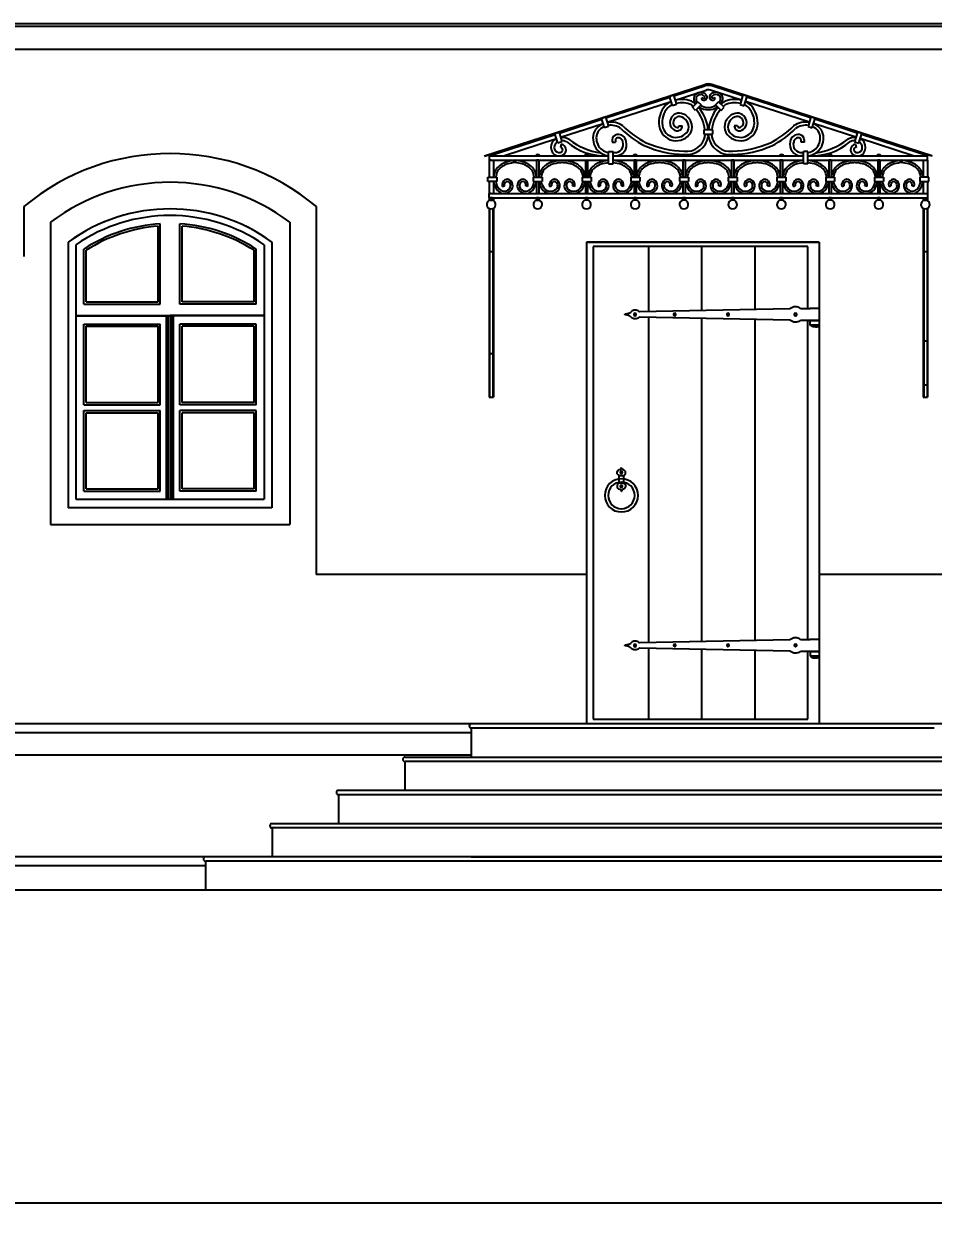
# Model space of a CAD drawing. Header units: millimetres. Extents: x 60 to 102290, y 34 to 65730.
# Drawn here: x 65371 to 69475, y 32532 to 37937 of the extents above; entities that cross this region are included whole.
import ezdxf

# ---------------------------------------------------------------- set-up
doc = ezdxf.new("R2010")
doc.units = ezdxf.units.MM
doc.layers.add('dim', color=4, linetype='Continuous')
doc.styles.add('GOST 2.304', font='romanc.shx', dxfattribs={"oblique": 15})
doc.dimstyles.new('SPDS', dxfattribs={"dimscale": 100, "dimtxt": 2.5, "dimasz": 1.5, "dimexe": 0.75, "dimexo": 0.625, "dimtad": 1, "dimdec": 0, "dimrnd": 0.001, "dimtxsty": 'GOST 2.304', "dimblk": 'ARCHTICK', "dimcen": 2.5, "dimdle": 0.75, "dimadec": 0, "dimazin": 2, "dimtfac": 0.75, "dimtdec": 0, "dimtmove": 1, "dimatfit": 3, "dimfxl": 1.25, "dimtolj": 1, "dimarcsym": 0})

# ---------------------------------------------------------------- blocks, each defined once
blk = doc.blocks.new('_ArchTick')
at = {"color": 0, "linetype": 'ByBlock', "const_width": 0.15}
blk.add_lwpolyline([(-0.5, -0.5), (0.5, 0.5)], dxfattribs=at)
blk = doc.blocks.new('*D3')
at = {"layer": 'Defpoints', "color": 0, "ltscale": 100, "transparency": 16777216}
for p in [(62640.6, 33679.6), (80600.6, 33697.9), (80600.6, 32615.3)]:
    blk.add_point(p, dxfattribs=at)
at = {"layer": 'dim', "color": 0, "lineweight": -2, "ltscale": 100, "transparency": 16777216}
for p, q in [((62640.6, 33617.1), (62640.6, 32540.3)), ((80600.6, 33635.4), (80600.6, 32540.3)), ((62565.6, 32615.3), (80675.6, 32615.3))]:
    blk.add_line(p, q, dxfattribs=at)
at = {"layer": 'dim', "color": 0, "lineweight": -2, "ltscale": 100, "transparency": 16777216, "xscale": 150, "yscale": 150, "zscale": 150, "rotation": 180}
blk.add_blockref('_ArchTick', (62640.6, 32615.3), dxfattribs=at)
at = {"layer": 'dim', "color": 0, "lineweight": -2, "ltscale": 100, "transparency": 16777216, "xscale": 150, "yscale": 150, "zscale": 150}
blk.add_blockref('_ArchTick', (80600.6, 32615.3), dxfattribs=at)
at = {"layer": 'dim', "color": 0, "ltscale": 100, "transparency": 16777216, "insert": (71620.6, 32802.8), "char_height": 250, "attachment_point": 5, "style": 'GOST 2.304'}
blk.add_mtext('\\A1;17960', dxfattribs=at)

msp = doc.modelspace()

# ---------------------------------------------------------------- linework, layer by layer
at = {"ltscale": 100}
for p, q in [((73114.2, 37936.9), (61810.6, 37936.9)), ((77470.5, 37936.9), (61810.6, 37936.9)), ((61875.6, 37926.8), (77470.5, 37926.8)), ((77470.5, 37821.8), (61940.6, 37821.8)), ((67450.5, 37341), (68445.1, 37663.5)), ((69470.5, 37341), (68476, 37663.5)), ((65370.9, 37113), (65370.9, 36886.9)), ((66690.5, 37112.7), (66690.5, 35451.9)), ((65490.5, 37041.9), (65490.5, 35676.9)), ((66570.5, 37041.9), (66570.5, 35676.9)), ((65570.5, 36951.9), (65570.5, 35751.9)), ((66490.5, 36951.9), (66490.5, 35751.9)), ((67910.5, 36951.9), (67910.5, 34776.9)), ((67910.5, 36951.9), (67910.5, 34776.9)), ((68960.5, 36951.9), (67910.5, 36951.9)), ((67910.5, 36951.9), (68960.5, 36951.9)), ((68960.5, 36951.9), (68960.5, 34776.9)), ((68960.5, 36951.9), (68960.5, 34776.9)), ((66490.5, 35751.9), (65570.5, 35751.9)), ((65490.5, 35676.9), (66570.5, 35676.9)), ((67910.5, 35451.9), (66690.5, 35451.9)), ((70180.5, 35451.9), (68960.5, 35451.9)), ((77470.5, 34776.9), (62794.9, 34776.9)), ((69480.2, 34756.9), (67390.5, 34756.9)), ((67390.9, 34626.9), (67390.9, 34756.9)), ((67390.9, 34736.6), (61810.6, 34736.6)), ((62804.9, 34636.9), (67390.9, 34636.9)), ((67090.9, 34626.9), (69780.2, 34626.9)), ((67090.9, 34606.9), (67090.9, 34476.9)), ((69780.2, 34606.9), (67091.3, 34606.9)), ((66790.9, 34476.9), (70080.2, 34476.9)), ((66790.9, 34456.9), (66790.9, 34326.9)), ((70080.2, 34456.9), (66791.3, 34456.9)), ((66490.9, 34326.9), (70380.2, 34326.9)), ((66490.9, 34306.9), (66490.9, 34176.9)), ((70380.2, 34306.9), (66491.3, 34306.9)), ((80585.5, 34176.9), (61810.6, 34176.9)), ((66190.9, 34156.9), (66190.9, 34026.9)), ((70680.2, 34156.9), (66191.3, 34156.9)), ((67390.5, 34176.9), (70680.2, 34176.9)), ((66190.9, 34136.7), (61760.6, 34136.7)), ((85311.4, 34026.9), (58787.7, 34026.9)), ((81220.5, 34026.9), (61760.6, 34026.9)), ((81170.5, 34026.9), (64095.3, 34026.9))]:
    msp.add_line(p, q, dxfattribs=at)
at = {"ltscale": 4}
for p, q in [((67450.5, 37339.9), (68445.1, 37662.4)), ((68285.2, 37610.6), (68304.2, 37616.7)), ((68304.2, 37616.7), (68317.1, 37572.9)), ((68305.6, 37611.9), (68445.1, 37657.2)), ((68311.3, 37592.7), (68451.3, 37638.1)), ((68609.8, 37592.7), (68469.8, 37638.1)), ((69470.5, 37339.9), (68476, 37662.4)), ((68615.5, 37611.9), (68476, 37657.2)), ((68616.9, 37616.7), (68603.9, 37572.9)), ((68635.8, 37610.6), (68616.9, 37616.7)), ((67998.4, 37512.3), (68286.7, 37605.8)), ((68004, 37493.1), (68292.6, 37586.7)), ((68298.6, 37567.2), (68285.2, 37610.6)), ((68317.1, 37572.9), (68298.6, 37567.2)), ((68388.7, 37561), (68413.8, 37585.7)), ((68427.7, 37571.4), (68402.6, 37546.8)), ((68413.8, 37585.7), (68427.7, 37571.4)), ((68428.7, 37599.1), (68437.3, 37604.4)), ((68483.6, 37604.9), (68492.3, 37599.9)), ((68507.3, 37585.7), (68493.3, 37571.4)), ((68493.3, 37571.4), (68518.5, 37546.8)), ((68532.3, 37561), (68507.3, 37585.7)), ((68603.9, 37572.9), (68622.5, 37567.2)), ((68622.5, 37567.2), (68635.8, 37610.6)), ((68917, 37493.1), (68628.5, 37586.7)), ((68922.7, 37512.3), (68634.4, 37605.8)), ((67978, 37510.9), (67997, 37517.1)), ((67991.3, 37467.6), (67978, 37510.9)), ((67997, 37517.1), (68009.9, 37473.3)), ((68402.6, 37546.8), (68388.7, 37561)), ((68518.5, 37546.8), (68532.3, 37561)), ((68924.1, 37517.1), (68911.2, 37473.3)), ((68943.1, 37511), (68924.1, 37517.1)), ((68929.7, 37467.6), (68943.1, 37511)), ((67788.3, 37444.2), (67979.5, 37506.2)), ((67794, 37425), (67985.3, 37487.1)), ((68009.9, 37473.3), (67991.3, 37467.6)), ((68327.9, 37476.3), (68342.9, 37476.3)), ((68480.5, 37458.5), (68440.4, 37458.5)), ((68440.4, 37458.5), (68440.4, 37438.5)), ((68480.5, 37438.5), (68480.5, 37458.5)), ((68593.1, 37476.3), (68578.1, 37476.3)), ((68911.2, 37473.3), (68929.7, 37467.6)), ((69127.1, 37425), (68935.7, 37487.1)), ((69132.7, 37444.2), (68941.6, 37506.2)), ((67470.5, 37341.2), (67769.4, 37438.1)), ((67535.4, 37341.2), (67775.3, 37419)), ((67767.9, 37442.8), (67787, 37448.8)), ((67781.4, 37399.3), (67767.9, 37442.8)), ((67799.9, 37404.9), (67781.4, 37399.3)), ((67787, 37448.8), (67799.9, 37404.9)), ((68026.8, 37403.3), (68041.7, 37403.7)), ((68440.4, 37438.5), (68480.5, 37438.5)), ((68894.3, 37403.3), (68879.3, 37403.7)), ((69134.2, 37449), (69121.1, 37404.9)), ((69121.1, 37404.9), (69139.7, 37399.3)), ((69153.1, 37442.8), (69134.2, 37449)), ((69139.7, 37399.3), (69153.1, 37442.8)), ((69385.7, 37341.2), (69145.8, 37419)), ((69450.5, 37341.2), (69151.7, 37438.1)), ((67795.8, 37394.5), (67793.3, 37379.7)), ((68010.5, 37305), (68010.5, 37361.5)), ((68010.5, 37361.5), (68030.5, 37361.5)), ((68030.5, 37305), (68030.5, 37361.5)), ((68030.5, 37356.2), (68037, 37356.2)), ((68890.5, 37356.2), (68884, 37356.2)), ((68890.5, 37305), (68890.5, 37361.5)), ((68910.5, 37361.5), (68890.5, 37361.5)), ((68910.5, 37305), (68910.5, 37361.5)), ((69125.3, 37394.5), (69127.7, 37379.7)), ((67450.5, 37341), (67450.5, 37339.9)), ((67470.5, 37341.2), (68010.5, 37341.2)), ((67470.5, 37341.2), (67470.5, 37321.2)), ((67470.5, 37321.2), (67770.7, 37321.2)), ((67490.4, 37321.2), (67490.3, 37245.8)), ((67770.7, 37321.2), (68010.5, 37321.2)), ((68010.5, 37305), (68030.5, 37305)), ((68030.5, 37341.2), (68890.5, 37341.2)), ((68030.5, 37341.2), (68042.7, 37341.2)), ((68030.5, 37321.2), (68072, 37321.2)), ((68072, 37321.2), (68521.6, 37321.2)), ((68521.6, 37321.2), (68890.5, 37321.2)), ((68890.5, 37341.2), (68878.4, 37341.2)), ((68910.5, 37305), (68890.5, 37305)), ((68910.5, 37341.2), (69450.5, 37341.2)), ((68910.5, 37321.2), (68941.7, 37321.2)), ((68941.7, 37321.2), (68957.8, 37321.2)), ((68957.8, 37321.2), (69254.3, 37321.2)), ((69254.3, 37321.2), (69450.5, 37321.2)), ((69450.5, 37321.2), (69450.5, 37341.2)), ((69470.5, 37341), (69470.5, 37339.9)), ((67465.5, 37245.8), (67505.8, 37245.8)), ((67465.5, 37225.8), (67465.5, 37245.8)), ((67505.8, 37245.8), (67505.8, 37225.8)), ((67670.6, 37245.8), (67670.6, 37225.8)), ((67670.6, 37245.8), (67711, 37245.8)), ((67711, 37245.8), (67711, 37225.8)), ((67890.6, 37245.8), (67890.6, 37225.8)), ((67890.6, 37245.8), (67931, 37245.8)), ((67931, 37245.8), (67931, 37225.8)), ((68110.6, 37245.8), (68110.6, 37225.8)), ((68110.6, 37245.8), (68151, 37245.8)), ((68151, 37245.8), (68151, 37225.8)), ((68330.6, 37245.8), (68330.6, 37225.8)), ((68330.6, 37245.8), (68371, 37245.8)), ((68371, 37245.8), (68371, 37225.8)), ((68550.6, 37245.8), (68550.6, 37225.8)), ((68550.6, 37245.8), (68591, 37245.8)), ((68591, 37245.8), (68591, 37225.8)), ((68770.6, 37245.8), (68770.6, 37225.8)), ((68770.6, 37245.8), (68811, 37245.8)), ((68811, 37245.8), (68811, 37225.8)), ((68990.6, 37245.8), (68990.6, 37225.8)), ((68990.6, 37245.8), (69031, 37245.8)), ((69031, 37245.8), (69031, 37225.8)), ((69210.6, 37245.8), (69210.6, 37225.8)), ((69210.6, 37245.8), (69210.6, 37225.8)), ((69210.6, 37245.8), (69251, 37245.8)), ((69251, 37245.8), (69251, 37225.8)), ((69251, 37245.8), (69251, 37225.8)), ((69455.6, 37245.8), (69415.3, 37245.8)), ((69415.3, 37245.8), (69415.3, 37225.8)), ((69455.6, 37225.8), (69455.6, 37245.8)), ((67505.8, 37225.8), (67465.5, 37225.8)), ((67490.3, 37225.8), (67490.4, 37171.2)), ((67530.2, 37203.6), (67539.9, 37206)), ((67645.7, 37203.6), (67636, 37206)), ((67670.6, 37225.8), (67711, 37225.8)), ((67743.4, 37203.6), (67753.1, 37206)), ((67857.7, 37203.6), (67848, 37206)), ((67890.6, 37225.8), (67931, 37225.8)), ((67963.4, 37203.6), (67973.1, 37206)), ((68077.7, 37203.6), (68068, 37206)), ((68110.6, 37225.8), (68151, 37225.8)), ((68183.4, 37203.6), (68193.1, 37206)), ((68297.7, 37203.6), (68288, 37206)), ((68330.6, 37225.8), (68371, 37225.8)), ((68403.4, 37203.6), (68413.1, 37206)), ((68517.7, 37203.6), (68508, 37206)), ((68550.6, 37225.8), (68591, 37225.8)), ((68623.4, 37203.6), (68633.1, 37206)), ((68737.7, 37203.6), (68728, 37206)), ((68770.6, 37225.8), (68811, 37225.8)), ((68843.4, 37203.6), (68853.1, 37206)), ((68957.7, 37203.6), (68948, 37206)), ((68990.6, 37225.8), (69031, 37225.8)), ((69063.4, 37203.6), (69073.1, 37206)), ((69177.7, 37203.6), (69168, 37206)), ((69210.6, 37225.8), (69251, 37225.8)), ((69275.2, 37203.6), (69284.9, 37206)), ((69390.7, 37203.6), (69381, 37206)), ((69415.3, 37225.8), (69455.6, 37225.8)), ((67470.5, 37171.2), (69450.5, 37171.2)), ((67470.5, 37151.2), (67470.5, 37171.2)), ((67470.5, 37151.2), (69450.5, 37151.2)), ((67470.5, 37151.2), (67470.5, 37139.1)), ((67473.1, 37140.3), (67473.1, 37151.2)), ((67475.4, 37141.2), (67485.5, 37141.2)), ((67488.1, 37140.3), (67488.1, 37151.2)), ((67490.5, 37151.2), (67490.5, 37139.2)), ((67685.5, 37141.2), (67695.5, 37141.2)), ((69430.5, 37151.2), (69430.5, 37139.1)), ((69433.1, 37140.3), (69433.1, 37151.2)), ((69445.6, 37141.2), (69435.6, 37141.2)), ((69448.1, 37140.3), (69448.1, 37151.2)), ((69450.5, 37171.2), (69450.5, 37151.2)), ((69450.5, 37151.2), (69450.5, 37139.2)), ((67470.5, 37104.5), (67470.5, 36251.2)), ((67473.1, 37103.3), (67473.1, 36251.2)), ((67488.1, 37103.3), (67488.1, 36251.2)), ((67490.5, 37104.4), (67490.5, 36251.2)), ((69430.5, 37104.5), (69430.5, 36251.2)), ((69433.1, 37103.3), (69433.1, 36251.2)), ((69448.1, 37103.3), (69448.1, 36251.2)), ((69450.5, 37104.4), (69450.5, 36251.2)), ((65976.5, 36681.9), (65976.5, 37023.8)), ((65986.5, 36671.9), (65986.5, 37034.5)), ((66074.5, 36671.9), (66074.5, 37034.5)), ((66084.5, 36681.9), (66084.5, 37023.8)), ((65605.5, 36939.9), (65605.5, 35791.9)), ((65641.5, 36671.9), (65641.5, 36920.7)), ((65651.5, 36681.9), (65651.5, 36915.2)), ((66409.5, 36681.9), (66409.5, 36915.2)), ((66419.5, 36671.9), (66419.5, 36920.7)), ((66455.5, 36939.9), (66455.5, 35791.9)), ((67473.1, 36909.3), (67488.1, 36909.3)), ((69433.1, 36909.3), (69448.1, 36909.3)), ((65641.5, 36671.9), (65986.5, 36671.9)), ((65651.5, 36681.9), (65976.5, 36681.9)), ((66419.5, 36671.9), (66074.5, 36671.9)), ((66409.5, 36681.9), (66084.5, 36681.9)), ((65605.5, 36620.9), (66030.5, 36620.9)), ((65605.5, 36618.9), (66030.5, 36618.9)), ((66014.5, 35791.9), (66014.5, 36618.9)), ((66019.7, 35791.9), (66019.7, 36618.9)), ((66025.5, 35791.9), (66025.5, 36618.9)), ((66455.5, 36620.9), (66030.5, 36620.9)), ((66455.5, 36618.9), (66030.5, 36618.9)), ((66035.5, 35791.9), (66035.5, 36618.9)), ((66041.4, 35791.9), (66041.4, 36618.9)), ((66046.5, 35791.9), (66046.5, 36618.9)), ((65641.5, 36217.9), (65641.5, 36581.9)), ((65641.5, 36581.9), (65986.5, 36581.9)), ((65651.5, 36227.9), (65651.5, 36571.9)), ((65651.5, 36571.9), (65976.5, 36571.9)), ((65976.5, 36227.9), (65976.5, 36571.9)), ((65986.5, 36217.9), (65986.5, 36581.9)), ((66074.5, 36217.9), (66074.5, 36581.9)), ((66419.5, 36581.9), (66074.5, 36581.9)), ((66084.5, 36227.9), (66084.5, 36571.9)), ((66409.5, 36571.9), (66084.5, 36571.9)), ((66409.5, 36227.9), (66409.5, 36571.9)), ((66419.5, 36217.9), (66419.5, 36581.9)), ((69433.1, 36505.8), (69448.1, 36505.8)), ((67473.1, 36448.8), (67488.1, 36448.8)), ((69430.5, 36308.2), (69450.5, 36308.2)), ((65641.5, 36217.9), (65986.5, 36217.9)), ((65651.5, 36227.9), (65976.5, 36227.9)), ((66419.5, 36217.9), (66074.5, 36217.9)), ((66409.5, 36227.9), (66084.5, 36227.9)), ((67470.5, 36251.2), (67490.5, 36251.2)), ((69430.5, 36251.2), (69450.5, 36251.2)), ((65641.5, 35827.9), (65641.5, 36191.9)), ((65641.5, 36191.9), (65986.5, 36191.9)), ((65651.5, 35837.9), (65651.5, 36181.9)), ((65651.5, 36181.9), (65976.5, 36181.9)), ((65976.5, 35837.9), (65976.5, 36181.9)), ((65986.5, 35827.9), (65986.5, 36191.9)), ((66074.5, 35827.9), (66074.5, 36191.9)), ((66419.5, 36191.9), (66074.5, 36191.9)), ((66084.5, 35837.9), (66084.5, 36181.9)), ((66409.5, 36181.9), (66084.5, 36181.9)), ((66409.5, 35837.9), (66409.5, 36181.9)), ((66419.5, 35827.9), (66419.5, 36191.9)), ((65651.5, 35837.9), (65976.5, 35837.9)), ((66409.5, 35837.9), (66084.5, 35837.9)), ((65605.5, 35791.9), (66455.5, 35791.9)), ((65641.5, 35827.9), (65986.5, 35827.9)), ((66419.5, 35827.9), (66074.5, 35827.9))]:
    msp.add_line(p, q, dxfattribs=at)
at = {"ltscale": 4, "extrusion": (1, 0, 0)}
for p, q in [((67470.5, 37321.2), (67470.5, 37245.8)), ((67685.5, 37321.2), (67685.5, 37245.8)), ((67695.5, 37321.2), (67695.5, 37245.8)), ((67905.5, 37321.2), (67905.5, 37245.8)), ((67915.5, 37321.2), (67915.5, 37245.8)), ((68125.5, 37321.2), (68125.5, 37245.8)), ((68135.5, 37321.2), (68135.5, 37245.8)), ((68345.5, 37321.2), (68345.5, 37245.8)), ((68355.5, 37321.2), (68355.5, 37245.8)), ((68565.5, 37321.2), (68565.5, 37245.8)), ((68575.5, 37321.2), (68575.5, 37245.8)), ((68785.5, 37321.2), (68785.5, 37245.8)), ((68795.5, 37321.2), (68795.5, 37245.8)), ((69005.5, 37321.2), (69005.5, 37245.8)), ((69015.5, 37321.2), (69015.5, 37245.8)), ((69225.5, 37321.2), (69225.5, 37245.8)), ((69235.5, 37321.2), (69235.5, 37245.8)), ((69430.5, 37321.2), (69430.5, 37260.4)), ((69450.5, 37321.2), (69450.5, 37260.4)), ((69430.5, 37260.4), (69430.5, 37245.8)), ((69450.5, 37260.4), (69450.5, 37245.8)), ((67470.5, 37225.8), (67470.5, 37171.2)), ((67685.5, 37225.8), (67685.5, 37171.2)), ((67695.5, 37225.8), (67695.5, 37171.2)), ((67905.5, 37225.8), (67905.5, 37171.2)), ((67915.5, 37225.8), (67915.5, 37171.2)), ((68125.5, 37225.8), (68125.5, 37171.2)), ((68135.5, 37225.8), (68135.5, 37171.2)), ((68345.5, 37225.8), (68345.5, 37171.2)), ((68355.5, 37225.8), (68355.5, 37171.2)), ((68565.5, 37225.8), (68565.5, 37171.2)), ((68575.5, 37225.8), (68575.5, 37171.2)), ((68785.5, 37225.8), (68785.5, 37171.2)), ((68795.5, 37225.8), (68795.5, 37171.2)), ((69005.5, 37225.8), (69005.5, 37171.2)), ((69015.5, 37225.8), (69015.5, 37171.2)), ((69225.5, 37225.8), (69225.5, 37171.2)), ((69235.5, 37225.8), (69235.5, 37171.2)), ((69430.5, 37225.8), (69430.5, 37171.2)), ((69450.5, 37225.8), (69450.5, 37171.2)), ((67475.5, 37151.2), (67475.5, 37141.2)), ((67485.5, 37151.2), (67485.5, 37141.2)), ((67685.5, 37151.2), (67685.5, 37141.2)), ((67695.5, 37151.2), (67695.5, 37141.2)), ((67905.5, 37151.2), (67905.5, 37141.2)), ((67915.5, 37151.2), (67915.5, 37141.2)), ((68125.5, 37151.2), (68125.5, 37141.2)), ((68135.5, 37151.2), (68135.5, 37141.2)), ((68345.5, 37151.2), (68345.5, 37141.2)), ((68355.5, 37151.2), (68355.5, 37141.2)), ((68565.5, 37151.2), (68565.5, 37141.2)), ((68575.5, 37151.2), (68575.5, 37141.2)), ((68785.5, 37151.2), (68785.5, 37141.2)), ((68795.5, 37151.2), (68795.5, 37141.2)), ((69005.5, 37151.2), (69005.5, 37141.2)), ((69015.5, 37151.2), (69015.5, 37141.2)), ((69225.5, 37151.2), (69225.5, 37141.2)), ((69235.5, 37151.2), (69235.5, 37141.2))]:
    msp.add_line(p, q, dxfattribs=at)
at = {"ltscale": 4, "extrusion": (0, 1, 0)}
for p, q in [((67480.5, 37321.2), (67470.5, 37321.2)), ((67695.5, 37321.2), (67685.5, 37321.2)), ((68135.5, 37321.2), (68125.5, 37321.2)), ((68355.5, 37321.2), (68345.5, 37321.2)), ((68575.5, 37321.2), (68565.5, 37321.2)), ((68795.5, 37321.2), (68785.5, 37321.2)), ((69015.5, 37321.2), (69005.5, 37321.2)), ((69235.5, 37321.2), (69225.5, 37321.2)), ((67480.6, 37171.2), (67470.5, 37171.2)), ((67485.5, 37151.2), (67475.5, 37151.2)), ((67485.5, 37141.2), (67475.5, 37141.2)), ((67695.5, 37151.2), (67685.5, 37151.2)), ((67695.5, 37141.2), (67685.5, 37141.2)), ((67915.5, 37151.2), (67905.5, 37151.2)), ((67915.5, 37141.2), (67905.5, 37141.2)), ((68135.5, 37151.2), (68125.5, 37151.2)), ((68135.5, 37141.2), (68125.5, 37141.2)), ((68355.5, 37151.2), (68345.5, 37151.2)), ((68355.5, 37141.2), (68345.5, 37141.2)), ((68575.5, 37151.2), (68565.5, 37151.2)), ((68575.5, 37141.2), (68565.5, 37141.2)), ((68795.5, 37151.2), (68785.5, 37151.2)), ((68795.5, 37141.2), (68785.5, 37141.2)), ((69015.5, 37151.2), (69005.5, 37151.2)), ((69015.5, 37141.2), (69005.5, 37141.2)), ((69235.5, 37151.2), (69225.5, 37151.2)), ((69235.5, 37141.2), (69225.5, 37141.2)), ((69435.6, 37141.2), (69445.6, 37141.2))]:
    msp.add_line(p, q, dxfattribs=at)
at = {"ltscale": 4, "extrusion": (-1, 0, 0)}
for p, q in [((69435.6, 37151.2), (69435.6, 37141.2)), ((69445.6, 37151.2), (69445.6, 37141.2))]:
    msp.add_line(p, q, dxfattribs=at)
for p, q in [((68058.2, 35863.3), (68058.2, 35897.8)), ((68058.2, 35897.8), (68078.2, 35897.8)), ((68078.2, 35897.8), (68078.2, 35863.3)), ((68078.2, 35863.3), (68058.2, 35863.3))]:
    msp.add_line(p, q)
at = {"ltscale": 4}
for centre, radius, start, end in [((68426.7, 37594.5), 33.2, 42.979, 151.9439), ((68426.9, 37594.3), 23.4, 43.9903, 151.6951), ((68441, 37606.7), 14.4, 211.3864, 48.8042), ((68460.5, 37614.9), 50, 72.0351, 107.9649), ((68460.5, 37609.6), 50, 72.0351, 107.9649), ((68460.5, 37613), 26.8, 69.7791, 110.2209), ((68479.8, 37607.1), 14.4, 132.6051, 330.0229), ((68494.4, 37595.3), 33.2, 29.4654, 138.4303), ((68494.4, 37595.1), 23.3, 32.8075, 138.8974), ((68350.8, 37492.2), 113.4, 136.8447, 188.6279), ((68340.5, 37484.2), 112.1, 115.1436, 130.2465), ((68341, 37483.2), 98.1, 116.3585, 130.0643), ((68340.5, 37484.2), 112.1, 61.6709, 105.0786), ((68341, 37483.2), 98.1, 63.8432, 104.9528), ((68276.6, 37440.6), 169.3, 46.9575, 50.5247), ((68276.9, 37440.8), 184, 46.7821, 50.5542), ((68431.4, 37597.5), 36.2, 159.7225, 215.0986), ((68460.2, 37625.9), 76.4, 220.1556, 221.6726), ((68432.4, 37597.7), 27.2, 163.7421, 212.4394), ((68460.2, 37626), 66.4, 220.1765, 221.2567), ((68460.2, 37625.9), 76.4, 236.695, 303.6931), ((68460.2, 37626), 66.4, 238.6016, 301.8189), ((68441.1, 37606.8), 4.53, 212.8859, 54.6999), ((68479.8, 37607.1), 4.44, 131.5156, 329.9531), ((68460.2, 37626), 66.4, 319.1536, 320.8092), ((68490.7, 37598.1), 25.2, 326.141, 22.5823), ((68460.2, 37625.9), 76.4, 318.7089, 321.5476), ((68641.4, 37442.9), 180.6, 129.1886, 133.0327), ((68490.7, 37598.1), 35.2, 326.141, 22.5823), ((68580.5, 37484.2), 112.1, 74.9214, 118.3291), ((68644.5, 37440.6), 169.3, 129.4753, 133.0425), ((68580.1, 37483.2), 98.1, 75.0472, 116.1568), ((68580.1, 37483.2), 98.1, 49.9357, 63.6415), ((68580.5, 37484.2), 112.1, 49.7535, 64.8564), ((68570.2, 37492.2), 113.4, 351.3721, 43.1553), ((68351.4, 37492.2), 99, 138.0688, 188.4704), ((68324.5, 37491.4), 37.6, 153.1532, 258.1192), ((68329.6, 37492.3), 41.8, 64.4489, 157.5098), ((68329.7, 37492.3), 26.9, 62.6344, 157.4487), ((68324.1, 37471.8), 47.9, 336.8673, 67.9595), ((68324.1, 37471.8), 62.9, 336.8673, 67.9595), ((68276.6, 37440.6), 169.3, 6.0803, 40.2426), ((68276.9, 37440.8), 184, 5.5241, 40.5831), ((68641.4, 37442.9), 180.6, 139.3481, 175.0426), ((68644.5, 37440.6), 169.3, 139.7574, 173.9197), ((68597, 37471.8), 62.9, 112.0405, 203.1327), ((68597, 37471.8), 47.9, 112.0405, 203.1327), ((68591.4, 37492.3), 41.8, 22.4902, 115.5511), ((68591.4, 37492.3), 26.9, 22.5513, 117.3656), ((68596.5, 37491.4), 37.6, 281.8808, 26.8468), ((68569.6, 37492.2), 99, 351.5296, 41.9312), ((68019.3, 37420.3), 79.4, 149.7532, 263.6387), ((68021.7, 37402.3), 91.7, 113.274, 140.7294), ((68021.4, 37403.6), 75.9, 114.5904, 139.3458), ((68021.7, 37402.3), 91.7, 54.4393, 100.977), ((68021.4, 37403.6), 75.9, 53.8008, 99.8477), ((68357.9, 37754.8), 411.4, 224.8303, 243.3866), ((68361.6, 37760.8), 403.4, 224.7386, 243.3058), ((68315.5, 37487.5), 77.8, 189.1245, 328.6452), ((68315.6, 37487.6), 62.9, 189.2201, 326.5291), ((68324.6, 37491.4), 22.7, 150.5215, 257.0801), ((68320.8, 37476.3), 22.1, 259.4859, 1.0802), ((68320.8, 37476.3), 7.09, 259.4859, 1.0802), ((68605.6, 37487.5), 77.8, 211.3548, 350.8755), ((68605.5, 37487.6), 62.9, 213.4709, 350.7799), ((68600.2, 37476.3), 22.1, 178.9198, 280.5141), ((68600.2, 37476.3), 7.09, 178.9198, 280.5141), ((68596.5, 37491.4), 22.7, 282.9199, 29.4785), ((68559.5, 37760.8), 403.4, 296.6942, 315.2614), ((68563.1, 37754.8), 411.4, 296.6134, 315.1697), ((68899.3, 37402.3), 91.7, 79.023, 125.5607), ((68899.7, 37403.6), 75.9, 80.1523, 126.1992), ((68901.7, 37420.3), 79.4, 276.3613, 30.2468), ((68899.7, 37403.6), 75.9, 40.6542, 65.4096), ((68899.3, 37402.3), 91.7, 39.2706, 66.726), ((67796.8, 37380.2), 46.6, 151.1715, 212.9138), ((67801.7, 37365), 59.2, 116.2027, 140.4817), ((67801.2, 37366.5), 43, 119.688, 139.4265), ((67801.7, 37365), 59.2, 58.6273, 97.0944), ((67801.2, 37366.5), 43, 61.0919, 93.5254), ((67994.3, 37607.3), 266.3, 229.7086, 272.2669), ((68014.1, 37642.4), 290.6, 231.318, 262.2963), ((68019.3, 37420.3), 64.4, 149.7532, 262.1479), ((68144.5, 37406.8), 117.8, 176.5425, 181.695), ((68050.7, 37413.9), 23.8, 93.3482, 180.1242), ((68040.6, 37392.4), 36.3, 264.3393, 18.7536), ((68144.5, 37406.8), 102.8, 176.5425, 181.695), ((68050.5, 37413.9), 8.7, 93.0528, 186.0807), ((68040.7, 37392.3), 51.2, 272.2013, 14.9681), ((68054, 37401.6), 36.4, 6.2849, 97.3001), ((68054.2, 37402.1), 20.9, 5.3852, 101.3489), ((68363.8, 37822.3), 460, 246.5022, 268.5165), ((68362.9, 37445.6), 98.8, 263.3861, 351.2492), ((68362.8, 37445.7), 83.9, 262.5523, 351.2152), ((68276.6, 37440.6), 169.3, 357.3778, 359.3015), ((68276.9, 37440.8), 184, 356.8042, 359.2865), ((68641.4, 37442.9), 180.6, 181.3949, 183.925), ((68557.8, 37444.2), 97.5, 188.0607, 276.924), ((68644.5, 37440.6), 169.3, 180.6985, 182.6222), ((68558.3, 37445.7), 83.9, 188.7848, 277.4477), ((68557.3, 37822.3), 460, 271.4835, 293.4978), ((68880.4, 37392.3), 51.2, 165.0319, 267.7987), ((68867.1, 37401.6), 36.4, 82.6999, 173.7151), ((68880.5, 37392.4), 36.3, 161.2464, 275.6607), ((68866.9, 37402.1), 20.9, 78.6511, 174.6148), ((68870.5, 37413.9), 8.7, 353.9193, 86.9472), ((68870.3, 37413.9), 23.8, 359.8758, 86.6518), ((68776.6, 37406.8), 102.8, 358.305, 3.4575), ((68776.6, 37406.8), 117.8, 358.305, 3.4575), ((68901.7, 37420.3), 64.4, 277.8521, 30.2468), ((68926.8, 37607.3), 266.3, 267.7331, 310.2914), ((68906.9, 37642.4), 290.6, 277.7037, 308.682), ((69119.4, 37365), 59.2, 82.9056, 121.3727), ((69119.8, 37366.5), 43, 86.4746, 118.9081), ((69119.8, 37366.5), 43, 40.5735, 60.312), ((69119.4, 37365), 59.2, 39.5183, 63.7973), ((69124.2, 37380.2), 46.6, 327.0862, 28.8285), ((67690.5, 37336), 11.5, 26.6879, 153.3121), ((67786.5, 37378.1), 36.9, 218.8192, 308.4278), ((67797.6, 37380.2), 32.3, 153.7973, 209.3951), ((67786.5, 37378.1), 21.9, 218.8192, 308.4278), ((67792.3, 37368.6), 11.1, 353.6984, 84.7643), ((67792.3, 37368.6), 26.1, 353.6706, 82.4392), ((67786, 37372), 18, 321.8649, 345.1328), ((67788.9, 37370.7), 29.8, 313.6387, 350.3654), ((67910.5, 37336), 11.5, 26.6879, 153.3121), ((68130.5, 37336), 11.5, 26.6879, 153.3121), ((68363.7, 37821.7), 474.4, 246.3838, 268.5235), ((68350.5, 37336), 11.5, 26.6879, 153.3121), ((68570.5, 37336), 11.5, 26.6879, 153.3121), ((68557.4, 37821.7), 474.4, 271.4765, 293.6162), ((68790.5, 37336), 11.5, 26.6879, 153.3121), ((69010.5, 37336), 11.5, 26.6879, 153.3121), ((69128.7, 37368.6), 26.1, 97.5608, 186.3294), ((69132.2, 37370.7), 29.8, 189.6346, 226.3613), ((69134.6, 37378.1), 36.9, 231.5722, 321.1808), ((69128.8, 37368.6), 11.1, 95.2357, 186.3016), ((69135.1, 37372), 18, 194.8672, 218.1351), ((69134.6, 37378.1), 21.9, 231.5722, 321.1808), ((69123.5, 37380.2), 32.3, 330.6049, 26.2027), ((69230.5, 37336), 11.5, 26.6879, 153.3121), ((67576.6, 37225.2), 92.4, 110.9033, 145.4547), ((67576.6, 37225.2), 82.5, 111.1342, 145.4534), ((67612.8, 37108.5), 214.5, 98.3238, 108.8197), ((67613.9, 37105), 208.2, 99.0227, 108.7804), ((67587.9, 37261.1), 50, 82.3183, 97.6817), ((67587.9, 37271.2), 50, 82.8878, 97.1122), ((67563.1, 37108.5), 214.5, 71.1803, 81.6762), ((67562, 37105.2), 207.9, 71.2145, 80.9824), ((67599.2, 37225.2), 82.5, 34.5466, 68.8658), ((67599.3, 37225.2), 92.4, 34.5453, 69.0967), ((67781.8, 37225.2), 92.4, 110.9033, 145.4547), ((67782.3, 37224.2), 83.5, 111.0214, 144.2275), ((67826.2, 37038.5), 283.8, 96.2929, 105.8218), ((67826.9, 37033.5), 278.9, 96.6035, 105.4949), ((67800.5, 37260.8), 50, 83.3965, 96.6035), ((67800.5, 37270.9), 50, 83.7071, 96.2929), ((67774.9, 37038.5), 283.8, 74.1782, 83.7071), ((67774.2, 37033.5), 278.9, 74.5051, 83.3965), ((67818.8, 37224.2), 83.5, 35.7725, 68.9786), ((67819.3, 37225.2), 92.4, 34.5453, 69.0967), ((68001.8, 37225.2), 92.4, 110.9033, 145.4547), ((68002.3, 37224.2), 83.5, 111.0214, 144.2275), ((68046.2, 37038.5), 283.8, 97.2116, 105.8218), ((68046.9, 37033.5), 278.9, 97.4833, 105.4949), ((67994.9, 37038.5), 283.8, 74.1782, 82.7884), ((67994.2, 37033.5), 278.9, 74.5051, 82.5167), ((68038.8, 37224.2), 83.5, 35.7725, 68.9786), ((68039.3, 37225.2), 92.4, 34.5453, 69.0967), ((68221.8, 37225.2), 92.4, 110.9033, 145.4547), ((68222.3, 37224.2), 83.5, 111.0214, 144.2275), ((68266.2, 37038.5), 283.8, 96.2929, 105.8218), ((68266.9, 37033.5), 278.9, 96.6035, 105.4949), ((68240.5, 37260.8), 50, 83.3965, 96.6035), ((68240.5, 37270.9), 50, 83.7071, 96.2929), ((68214.9, 37038.5), 283.8, 74.1782, 83.7071), ((68214.2, 37033.5), 278.9, 74.5051, 83.3965), ((68258.8, 37224.2), 83.5, 35.7725, 68.9786), ((68259.3, 37225.2), 92.4, 34.5453, 69.0967), ((68441.8, 37225.2), 92.4, 110.9033, 145.4547), ((68442.3, 37224.2), 83.5, 111.0214, 144.2275), ((68486.2, 37038.5), 283.8, 96.2929, 105.8218), ((68486.9, 37033.5), 278.9, 96.6035, 105.4949), ((68460.5, 37260.8), 50, 83.3965, 96.6035), ((68460.5, 37270.9), 50, 83.7071, 96.2929), ((68434.9, 37038.5), 283.8, 74.1782, 83.7071), ((68434.2, 37033.5), 278.9, 74.5051, 83.3965), ((68478.8, 37224.2), 83.5, 35.7725, 68.9786), ((68479.3, 37225.2), 92.4, 34.5453, 69.0967), ((68661.8, 37225.2), 92.4, 110.9033, 145.4547), ((68662.3, 37224.2), 83.5, 111.0214, 144.2275), ((68706.2, 37038.5), 283.8, 96.2929, 105.8218), ((68706.9, 37033.5), 278.9, 96.6035, 105.4949), ((68680.5, 37260.8), 50, 83.3965, 96.6035), ((68680.5, 37270.9), 50, 83.7071, 96.2929), ((68654.9, 37038.5), 283.8, 74.1782, 83.7071), ((68654.2, 37033.5), 278.9, 74.5051, 83.3965), ((68698.8, 37224.2), 83.5, 35.7725, 68.9786), ((68699.3, 37225.2), 92.4, 34.5453, 69.0967), ((68881.8, 37225.2), 92.4, 110.9033, 145.4547), ((68882.3, 37224.2), 83.5, 111.0214, 144.2275), ((68926.2, 37038.5), 283.8, 97.2116, 105.8218), ((68926.9, 37033.5), 278.9, 97.4833, 105.4949), ((68874.9, 37038.5), 283.8, 74.1782, 82.7884), ((68874.2, 37033.5), 278.9, 74.5051, 82.5167), ((68918.8, 37224.2), 83.5, 35.7725, 68.9786), ((68919.3, 37225.2), 92.4, 34.5453, 69.0967), ((69101.7, 37225.2), 92.4, 110.9033, 145.4547), ((69102.3, 37224.2), 83.5, 111.0214, 144.2275), ((69146.2, 37038.5), 283.8, 96.2929, 105.8218), ((69146.9, 37033.5), 278.9, 96.6035, 105.4949), ((69120.5, 37260.8), 50, 83.3965, 96.6035), ((69120.5, 37270.9), 50, 83.7071, 96.2929), ((69094.9, 37038.5), 283.8, 74.1782, 83.7071), ((69094.2, 37033.5), 278.9, 74.5051, 83.3965), ((69138.8, 37224.2), 83.5, 35.7725, 68.9786), ((69139.3, 37225.2), 92.4, 34.5453, 69.0967), ((69321.5, 37225.2), 92.4, 110.9033, 145.4547), ((69321.6, 37225.2), 82.5, 111.1342, 145.4534), ((69357.8, 37108.5), 214.5, 98.3238, 108.8197), ((69358.9, 37105), 208.2, 99.0227, 108.7804), ((69332.9, 37261.1), 50, 82.3183, 97.6817), ((69332.9, 37271.2), 50, 82.8878, 97.1122), ((69308, 37108.5), 214.5, 71.1803, 81.6762), ((69307, 37105.2), 207.9, 71.2145, 80.9824), ((69344.2, 37225.2), 82.5, 34.5466, 68.8658), ((69344.3, 37225.2), 92.4, 34.5453, 69.0967), ((67582.1, 37235.8), 91.7, 152.8549, 173.7412), ((67587.7, 37235.8), 86.9, 155.41, 173.4057), ((67588.2, 37235.8), 86.9, 6.5943, 24.59), ((67593.8, 37235.8), 91.7, 6.2588, 27.1451), ((67787.3, 37235.8), 91.7, 152.8549, 173.7412), ((67787.3, 37235.8), 81.7, 152.8549, 172.9717), ((67813.8, 37235.8), 81.7, 7.0283, 27.1451), ((67813.8, 37235.8), 91.7, 6.2588, 27.1451), ((68007.3, 37235.8), 91.7, 152.8549, 173.7412), ((68007.3, 37235.8), 81.7, 152.8549, 172.9717), ((68033.8, 37235.8), 81.7, 7.0283, 27.1451), ((68033.8, 37235.8), 91.7, 6.2588, 27.1451), ((68227.3, 37235.8), 91.7, 152.8549, 173.7412), ((68227.3, 37235.8), 81.7, 152.8549, 172.9717), ((68253.8, 37235.8), 81.7, 7.0283, 27.1451), ((68253.8, 37235.8), 91.7, 6.2588, 27.1451), ((68447.3, 37235.8), 91.7, 152.8549, 173.7412), ((68447.3, 37235.8), 81.7, 152.8549, 172.9717), ((68473.8, 37235.8), 81.7, 7.0283, 27.1451), ((68473.8, 37235.8), 91.7, 6.2588, 27.1451), ((68667.3, 37235.8), 91.7, 152.8549, 173.7412), ((68667.3, 37235.8), 81.7, 152.8549, 172.9717), ((68693.8, 37235.8), 81.7, 7.0283, 27.1451), ((68693.8, 37235.8), 91.7, 6.2588, 27.1451), ((68887.3, 37235.8), 91.7, 152.8549, 173.7412), ((68887.3, 37235.8), 81.7, 152.8549, 172.9717), ((68913.8, 37235.8), 81.7, 7.0283, 27.1451), ((68913.8, 37235.8), 91.7, 6.2588, 27.1451), ((69107.3, 37235.8), 91.7, 152.8549, 173.7412), ((69107.3, 37235.8), 81.7, 152.8549, 172.9717), ((69133.8, 37235.8), 81.7, 7.0283, 27.1451), ((69133.8, 37235.8), 91.7, 6.2588, 27.1451), ((69327.1, 37235.8), 91.7, 152.8549, 173.7412), ((69332.7, 37235.8), 86.9, 155.41, 173.4057), ((69333.2, 37235.8), 86.9, 6.5943, 24.59), ((69338.8, 37235.8), 91.7, 6.2588, 27.1451), ((67561.8, 37234.1), 71.5, 186.6393, 222.7084), ((67558.9, 37231.7), 57.9, 185.8992, 224.0806), ((67539.1, 37209.2), 38, 218.4066, 306.2285), ((67539.1, 37209.2), 28, 219.1372, 308.5313), ((67555.5, 37209.9), 26.1, 120.4386, 193.9579), ((67555.5, 37209.9), 16.1, 120.4386, 193.9579), ((67553.1, 37214.9), 20.5, 56.2829, 121.802), ((67553.1, 37214.6), 10.8, 61.9839, 122.5776), ((67545.8, 37206.2), 21.8, 299.5807, 55.3007), ((67545.7, 37206.2), 31.9, 299.8434, 54.0214), ((67630.1, 37206.2), 31.9, 125.9786, 240.1566), ((67630, 37206.2), 21.8, 124.6993, 240.4193), ((67622.8, 37214.9), 20.5, 58.198, 123.7171), ((67636.7, 37209.2), 38, 233.7715, 321.5934), ((67622.7, 37214.6), 10.8, 57.4224, 118.0161), ((67636.7, 37209.2), 28, 231.4687, 320.8628), ((67620.4, 37209.9), 16.1, 346.0421, 59.5614), ((67620.4, 37209.9), 26.1, 346.0421, 59.5614), ((67616.9, 37231.7), 57.9, 315.9194, 354.1008), ((67614, 37234.1), 71.5, 317.2916, 353.3607), ((67588.2, 37235.8), 86.9, 349.7429, 353.3732), ((67767, 37234.1), 71.5, 186.6393, 222.7084), ((67767.1, 37234.1), 61.6, 187.743, 222.7027), ((67749.1, 37220.2), 48.9, 224.9907, 301.6632), ((67749, 37220), 38.8, 225.5121, 302.3706), ((67768.7, 37209.9), 26.1, 120.4386, 193.9579), ((67768.7, 37209.9), 16.1, 120.4386, 193.9579), ((67766.3, 37214.9), 20.5, 56.2829, 121.802), ((67766.3, 37214.6), 10.8, 61.9839, 122.5776), ((67759, 37206.2), 21.8, 299.5807, 55.3007), ((67758.9, 37206.2), 31.9, 299.8434, 54.0214), ((67842.2, 37206.2), 31.9, 125.9786, 240.1566), ((67842.1, 37206.2), 21.8, 124.6993, 240.4193), ((67834.8, 37214.9), 20.5, 58.198, 123.7171), ((67852, 37220.2), 48.9, 238.3368, 315.0093), ((67834.7, 37214.6), 10.8, 57.4224, 118.0161), ((67852.1, 37220), 38.8, 237.6294, 314.4879), ((67832.4, 37209.9), 16.1, 346.0421, 59.5614), ((67832.4, 37209.9), 26.1, 346.0421, 59.5614), ((67834, 37234.1), 61.6, 317.2973, 352.257), ((67834, 37234.1), 71.5, 317.2916, 353.3607), ((67987, 37234.1), 71.5, 186.6393, 222.7084), ((67987.1, 37234.1), 61.6, 187.743, 222.7027), ((67969.1, 37220.2), 48.9, 224.9907, 301.6632), ((67969, 37220), 38.8, 225.5121, 302.3706), ((67988.7, 37209.9), 26.1, 120.4386, 193.9579), ((67988.7, 37209.9), 16.1, 120.4386, 193.9579), ((67986.3, 37214.9), 20.5, 56.2829, 121.802), ((67986.3, 37214.6), 10.8, 61.9839, 122.5776), ((67979, 37206.2), 21.8, 299.5807, 55.3007), ((67978.9, 37206.2), 31.9, 299.8434, 54.0214), ((68062.2, 37206.2), 31.9, 125.9786, 240.1566), ((68062.1, 37206.2), 21.8, 124.6993, 240.4193), ((68054.8, 37214.9), 20.5, 58.198, 123.7171), ((68072, 37220.2), 48.9, 238.3368, 315.0093), ((68054.7, 37214.6), 10.8, 57.4224, 118.0161), ((68072.1, 37220), 38.8, 237.6294, 314.4879), ((68052.4, 37209.9), 16.1, 346.0421, 59.5614), ((68052.4, 37209.9), 26.1, 346.0421, 59.5614), ((68054, 37234.1), 61.6, 317.2973, 352.257), ((68054, 37234.1), 71.5, 317.2916, 353.3607), ((68207, 37234.1), 71.5, 186.6393, 222.7084), ((68207.1, 37234.1), 61.6, 187.743, 222.7027), ((68189.1, 37220.2), 48.9, 224.9907, 301.6632), ((68189, 37220), 38.8, 225.5121, 302.3706), ((68208.7, 37209.9), 26.1, 120.4386, 193.9579), ((68208.7, 37209.9), 16.1, 120.4386, 193.9579), ((68206.3, 37214.9), 20.5, 56.2829, 121.802), ((68206.3, 37214.6), 10.8, 61.9839, 122.5776), ((68199, 37206.2), 21.8, 299.5807, 55.3007), ((68198.9, 37206.2), 31.9, 299.8434, 54.0214), ((68282.2, 37206.2), 31.9, 125.9786, 240.1566), ((68282.1, 37206.2), 21.8, 124.6993, 240.4193), ((68274.8, 37214.9), 20.5, 58.198, 123.7171), ((68292, 37220.2), 48.9, 238.3368, 315.0093), ((68274.7, 37214.6), 10.8, 57.4224, 118.0161), ((68292.1, 37220), 38.8, 237.6294, 314.4879), ((68272.4, 37209.9), 16.1, 346.0421, 59.5614), ((68272.4, 37209.9), 26.1, 346.0421, 59.5614), ((68274, 37234.1), 61.6, 317.2973, 352.257), ((68274, 37234.1), 71.5, 317.2916, 353.3607), ((68427, 37234.1), 71.5, 186.6393, 222.7084), ((68427.1, 37234.1), 61.6, 187.743, 222.7027), ((68409.1, 37220.2), 48.9, 224.9907, 301.6632), ((68409, 37220), 38.8, 225.5121, 302.3706), ((68428.6, 37209.9), 26.1, 120.4386, 193.9579), ((68428.6, 37209.9), 16.1, 120.4386, 193.9579), ((68426.3, 37214.9), 20.5, 56.2829, 121.802), ((68426.3, 37214.6), 10.8, 61.9839, 122.5776), ((68419, 37206.2), 21.8, 299.5807, 55.3007), ((68418.9, 37206.2), 31.9, 299.8434, 54.0214), ((68502.2, 37206.2), 31.9, 125.9786, 240.1566), ((68502.1, 37206.2), 21.8, 124.6993, 240.4193), ((68494.8, 37214.9), 20.5, 58.198, 123.7171), ((68512, 37220.2), 48.9, 238.3368, 315.0093), ((68494.7, 37214.6), 10.8, 57.4224, 118.0161), ((68512.1, 37220), 38.8, 237.6294, 314.4879), ((68492.4, 37209.9), 16.1, 346.0421, 59.5614), ((68492.4, 37209.9), 26.1, 346.0421, 59.5614), ((68494, 37234.1), 61.6, 317.2973, 352.257), ((68494, 37234.1), 71.5, 317.2916, 353.3607), ((68647, 37234.1), 71.5, 186.6393, 222.7084), ((68647.1, 37234.1), 61.6, 187.743, 222.7027), ((68629.1, 37220.2), 48.9, 224.9907, 301.6632), ((68629, 37220), 38.8, 225.5121, 302.3706), ((68648.6, 37209.9), 26.1, 120.4386, 193.9579), ((68648.6, 37209.9), 16.1, 120.4386, 193.9579), ((68646.3, 37214.9), 20.5, 56.2829, 121.802), ((68646.3, 37214.6), 10.8, 61.9839, 122.5776), ((68639, 37206.2), 21.8, 299.5807, 55.3007), ((68638.9, 37206.2), 31.9, 299.8434, 54.0214), ((68722.2, 37206.2), 31.9, 125.9786, 240.1566), ((68722.1, 37206.2), 21.8, 124.6993, 240.4193), ((68714.8, 37214.9), 20.5, 58.198, 123.7171), ((68732, 37220.2), 48.9, 238.3368, 315.0093), ((68714.7, 37214.6), 10.8, 57.4224, 118.0161), ((68732.1, 37220), 38.8, 237.6294, 314.4879), ((68712.4, 37209.9), 16.1, 346.0421, 59.5614), ((68712.4, 37209.9), 26.1, 346.0421, 59.5614), ((68714, 37234.1), 61.6, 317.2973, 352.257), ((68714, 37234.1), 71.5, 317.2916, 353.3607), ((68867, 37234.1), 71.5, 186.6393, 222.7084), ((68867.1, 37234.1), 61.6, 187.743, 222.7027), ((68849.1, 37220.2), 48.9, 224.9907, 301.6632), ((68849, 37220), 38.8, 225.5121, 302.3706), ((68868.6, 37209.9), 26.1, 120.4386, 193.9579), ((68868.6, 37209.9), 16.1, 120.4386, 193.9579), ((68866.3, 37214.9), 20.5, 56.2829, 121.802), ((68866.3, 37214.6), 10.8, 61.9839, 122.5776), ((68859, 37206.2), 21.8, 299.5807, 55.3007), ((68858.9, 37206.2), 31.9, 299.8434, 54.0214), ((68942.2, 37206.2), 31.9, 125.9786, 240.1566), ((68942.1, 37206.2), 21.8, 124.6993, 240.4193), ((68934.8, 37214.9), 20.5, 58.198, 123.7171), ((68952, 37220.2), 48.9, 238.3368, 315.0093), ((68934.7, 37214.6), 10.8, 57.4224, 118.0161), ((68952.1, 37220), 38.8, 237.6294, 314.4879), ((68932.4, 37209.9), 16.1, 346.0421, 59.5614), ((68932.4, 37209.9), 26.1, 346.0421, 59.5614), ((68934, 37234.1), 61.6, 317.2973, 352.257), ((68934, 37234.1), 71.5, 317.2916, 353.3607), ((69087, 37234.1), 71.5, 186.6393, 222.7084), ((69087.1, 37234.1), 61.6, 187.743, 222.7027), ((69069.1, 37220.2), 48.9, 224.9907, 301.6632), ((69069, 37220), 38.8, 225.5121, 302.3706), ((69088.6, 37209.9), 26.1, 120.4386, 193.9579), ((69088.6, 37209.9), 16.1, 120.4386, 193.9579), ((69086.3, 37214.9), 20.5, 56.2829, 121.802), ((69086.3, 37214.6), 10.8, 61.9839, 122.5776), ((69079, 37206.2), 21.8, 299.5807, 55.3007), ((69078.9, 37206.2), 31.9, 299.8434, 54.0214), ((69162.2, 37206.2), 31.9, 125.9786, 240.1566), ((69162.1, 37206.2), 21.8, 124.6993, 240.4193), ((69154.8, 37214.9), 20.5, 58.198, 123.7171), ((69172, 37220.2), 48.9, 238.3368, 315.0093), ((69154.7, 37214.6), 10.8, 57.4224, 118.0161), ((69172.1, 37220), 38.8, 237.6294, 314.4879), ((69152.4, 37209.9), 16.1, 346.0421, 59.5614), ((69152.4, 37209.9), 26.1, 346.0421, 59.5614), ((69154, 37234.1), 61.6, 317.2973, 352.257), ((69154, 37234.1), 71.5, 317.2916, 353.3607), ((69306.8, 37234.1), 71.5, 186.6393, 222.7084), ((69303.9, 37231.7), 57.9, 185.8992, 224.0806), ((69284.1, 37209.2), 38, 218.4066, 306.2285), ((69284.1, 37209.2), 28, 219.1372, 308.5313), ((69300.4, 37209.9), 26.1, 120.4386, 193.9579), ((69300.4, 37209.9), 16.1, 120.4386, 193.9579), ((69298.1, 37214.9), 20.5, 56.2829, 121.802), ((69298.1, 37214.6), 10.8, 61.9839, 122.5776), ((69290.8, 37206.2), 21.8, 299.5807, 55.3007), ((69290.7, 37206.2), 31.9, 299.8434, 54.0214), ((69375.1, 37206.2), 31.9, 125.9786, 240.1566), ((69375, 37206.2), 21.8, 124.6993, 240.4193), ((69367.8, 37214.9), 20.5, 58.198, 123.7171), ((69381.7, 37209.2), 38, 233.7715, 321.5934), ((69367.7, 37214.6), 10.8, 57.4224, 118.0161), ((69381.7, 37209.2), 28, 231.4687, 320.8628), ((69365.4, 37209.9), 16.1, 346.0421, 59.5614), ((69365.4, 37209.9), 26.1, 346.0421, 59.5614), ((69361.9, 37231.7), 57.9, 315.9194, 354.1008), ((69359, 37234.1), 71.5, 317.2916, 353.3607), ((67480.5, 37121.8), 20, 104.5036, 75.4964), ((67690.5, 37121.8), 20, 104.5036, 75.4964), ((67910.5, 37121.8), 20, 104.5036, 75.4964), ((68130.5, 37121.8), 20, 104.5036, 75.4964), ((68350.5, 37121.8), 20, 104.5036, 75.4964), ((68570.5, 37121.8), 20, 104.5036, 75.4964), ((68790.5, 37121.8), 20, 104.5036, 75.4964), ((69010.5, 37121.8), 20, 104.5036, 75.4964), ((69230.5, 37121.8), 20, 104.5036, 75.4964), ((69440.6, 37121.8), 20, 104.5036, 75.4964), ((66030.5, 36321.9), 750, 55.4819, 124.5181), ((66031.8, 36317.6), 718.4, 93.6149, 122.9081), ((66031.9, 36317.3), 708.6, 94.4788, 122.4626), ((66029.3, 36317.6), 718.4, 57.0919, 86.3851), ((66029.2, 36317.3), 708.6, 57.5374, 85.5212)]:
    msp.add_arc(centre, radius, start, end, dxfattribs=at)
at = {"ltscale": 100}
for centre, radius, start, end in [((68460.5, 37615.9), 50, 72.0351, 107.9649), ((66030.9, 36321.9), 1030, 50.1503, 129.8497), ((66030.9, 36321.9), 900, 53.1301, 126.8699), ((66030.5, 36321.9), 780, 53.8612, 126.1388), ((66030.9, 36321.9), 780, 53.8612, 126.1388), ((67390.9, 34766.9), 10, 90, 270), ((67091.3, 34616.9), 10, 90, 270), ((66791.3, 34466.9), 10, 90, 270), ((66491.3, 34316.9), 10, 90, 270), ((66191.3, 34166.9), 10, 90, 270)]:
    msp.add_arc(centre, radius, start, end, dxfattribs=at)
at = {"extrusion": (0, 0, -1)}
for centre, major_axis in [((68129.9, 36625), (0, 5.5)), ((68308.9, 36625.1), (0, 5.5)), ((68549, 36625.1), (0, 5.5)), ((68854.3, 36625.1), (0, 5.5)), ((68068.2, 35912.4), (0, 5.5)), ((68068.2, 35808.5), (0, 75)), ((68068.2, 35808.5), (0, 60)), ((68068.2, 35848.9), (0, 5.5)), ((68129.9, 35130.7), (0, 5.5)), ((68308.9, 35130.9), (0, 5.5)), ((68549, 35130.9), (0, 5.5)), ((68854.3, 35130.9), (0, 5.5))]:
    msp.add_ellipse(centre, major_axis=major_axis, ratio=1, dxfattribs=at)
for points in [[(67910.5, 36951.9), (67910.5, 36951.9), (67910.5, 34781.9), (67910.5, 34781.9)], [(68910.3, 36932.5), (68910.3, 36932.5), (67940.3, 36932.5), (67940.3, 36932.5)], [(67940.3, 36932.5), (67940.3, 36932.5), (67940.3, 34797.5), (67940.3, 34797.5)], [(68190.5, 36932.5), (68190.5, 36932.5), (68190.5, 36638), (68190.5, 36638)], [(68430.5, 36932.5), (68430.5, 36932.5), (68430.5, 36642.5), (68430.5, 36642.5)], [(68670.5, 36932.5), (68670.5, 36932.5), (68670.5, 36646.8), (68670.5, 36646.8)], [(68910.3, 36652.8), (68910.3, 36652.8), (68910.3, 36932.5), (68910.3, 36932.5)], [(68960.5, 36951.9), (68960.5, 36951.9), (68960.5, 34781.9), (68960.5, 34781.9)], [(68129, 36645.1), (68122.6, 36645), (68118.4, 36642.4), (68114, 36638.4)], [(68148.4, 36637.4), (68142.8, 36643.5), (68137.3, 36645.2), (68129, 36645.1)], [(68829.2, 36650), (68829.2, 36650), (68149.4, 36637.1), (68149.4, 36637.1)], [(68829.2, 36650), (68829.2, 36650), (68829.2, 36650), (68829.2, 36650)], [(68874.9, 36653.1), (68879.2, 36651.4), (68889.8, 36653.6), (68919.8, 36652.6)], [(68960.5, 36652.6), (68946.3, 36652.6), (68918.9, 36652.6), (68918.9, 36652.6)], [(68084, 36625.9), (68084, 36625.9), (68083.9, 36625.9), (68083.9, 36625.9)], [(68083.9, 36625.9), (68083.9, 36625.9), (68084, 36625.1), (68084, 36625.1)], [(68083.9, 36624.2), (68083.9, 36624.2), (68084, 36625), (68084, 36625)], [(68084, 36624.2), (68084, 36624.2), (68083.9, 36624.2), (68083.9, 36624.2)], [(68105, 36631), (68097.3, 36628.4), (68091.7, 36627.4), (68084, 36625.9)], [(68105, 36619.1), (68097.3, 36621.7), (68091.7, 36622.6), (68084, 36624.2)], [(68114, 36638.4), (68111.9, 36636.4), (68108, 36631.8), (68105, 36631)], [(68114, 36611.7), (68111.9, 36613.7), (68108, 36618.3), (68105, 36619.1)], [(68129, 36605), (68122.6, 36605.1), (68118.4, 36607.7), (68114, 36611.7)], [(68148.4, 36612.7), (68142.8, 36606.6), (68137.3, 36604.9), (68129, 36605)], [(68149.2, 36612.8), (68148.9, 36612.8), (68148.4, 36612.7), (68148.2, 36612.5)], [(68149.4, 36637.1), (68149.1, 36637.1), (68148.6, 36637.2), (68148.4, 36637.4)], [(68829, 36600), (68829, 36600), (68149.2, 36612.8), (68149.2, 36612.8)], [(68190.5, 36612.1), (68190.5, 36612.1), (68190.5, 35143.6), (68190.5, 35143.6)], [(68430.5, 36607.5), (68430.5, 36607.5), (68430.5, 35148.1), (68430.5, 35148.1)], [(68670.5, 36603), (68670.5, 36603), (68670.5, 35152.3), (68670.5, 35152.3)], [(68829.1, 36599.9), (68829.1, 36599.9), (68829, 36600), (68829, 36600)], [(68875.1, 36597.1), (68874.8, 36596.9), (68874.5, 36596.7), (68874.2, 36596.5)], [(68918.6, 36597.6), (68892.1, 36598.7), (68879.1, 36598.5), (68874.8, 36596.8)], [(68910.3, 35158.9), (68910.3, 35158.9), (68910.3, 36597.6), (68910.3, 36597.6)], [(68917.2, 36597.7), (68917.2, 36597.7), (68945.9, 36597.6), (68960.5, 36597.6)], [(68960.5, 36597.3), (68935.8, 36597.3), (68919.5, 36597.3), (68919.5, 36597.3)], [(68919.5, 36597.3), (68919.5, 36597.3), (68919.5, 36577.3), (68919.5, 36577.3)], [(68919.5, 36577.3), (68919.5, 36577.3), (68935.8, 36577.3), (68960.5, 36577.3)], [(68960.5, 36577), (68938.4, 36577), (68924, 36577), (68924, 36577)], [(68944.1, 36568.4), (68927.2, 36568.4), (68927.1, 36571.4), (68924, 36577)], [(68960.5, 36571.4), (68958.2, 36569.4), (68953.8, 36568.5), (68944.1, 36568.4)], [(68049, 35910), (68048.7, 35919.3), (68053.6, 35922.7), (68060, 35924.9)], [(68058.2, 35897.9), (68052.6, 35899.8), (68049.2, 35904.7), (68049, 35910)], [(68060, 35924.9), (68066.7, 35927.3), (68067.7, 35934.8), (68068.2, 35934.8)], [(68076.4, 35924.6), (68069.8, 35927), (68068.7, 35934.5), (68068.2, 35934.5)], [(68087.4, 35909.7), (68087.7, 35919), (68082.8, 35922.4), (68076.4, 35924.6)], [(68078.2, 35897.7), (68083.8, 35899.6), (68087.2, 35904.4), (68087.4, 35909.7)], [(68049, 35851.6), (68048.7, 35842.3), (68053.6, 35838.9), (68060, 35836.7)], [(68058.2, 35863.6), (68052.6, 35861.7), (68049.2, 35856.9), (68049, 35851.6)], [(68060, 35836.7), (68066.7, 35834.3), (68067.7, 35826.8), (68068.2, 35826.8)], [(68076.4, 35836.4), (68069.8, 35834), (68068.7, 35826.6), (68068.2, 35826.5)], [(68087.4, 35851.3), (68087.7, 35842), (68082.8, 35838.6), (68076.4, 35836.4)], [(68078.2, 35863.4), (68083.8, 35861.5), (68087.2, 35856.6), (68087.4, 35851.3)], [(68084, 35131.7), (68084, 35131.7), (68083.9, 35131.7), (68083.9, 35131.7)], [(68083.9, 35131.7), (68083.9, 35131.7), (68084, 35130.8), (68084, 35130.8)], [(68083.9, 35130), (68083.9, 35130), (68084, 35130.8), (68084, 35130.8)], [(68084, 35129.9), (68084, 35130), (68083.9, 35129.9), (68083.9, 35130)], [(68105, 35136.8), (68097.3, 35134.2), (68091.7, 35133.2), (68084, 35131.7)], [(68105, 35124.9), (68097.3, 35127.5), (68091.7, 35128.4), (68084, 35129.9)], [(68114, 35144.1), (68111.9, 35142.2), (68108, 35137.6), (68105, 35136.8)], [(68129, 35150.9), (68122.6, 35150.8), (68118.4, 35148.2), (68114, 35144.1)], [(68148.4, 35143.1), (68142.8, 35149.3), (68137.3, 35151), (68129, 35150.9)], [(68149.4, 35142.9), (68149.1, 35142.9), (68148.6, 35143), (68148.4, 35143.2)], [(68829.2, 35155.8), (68829.2, 35155.8), (68149.4, 35142.9), (68149.4, 35142.9)], [(68829.2, 35155.8), (68829.2, 35155.8), (68829.2, 35155.8), (68829.2, 35155.8)], [(68874.9, 35158.9), (68879.2, 35157.2), (68889.8, 35159.3), (68919.8, 35158.3)], [(68960.5, 35158.3), (68946.3, 35158.3), (68918.9, 35158.3), (68918.9, 35158.3)], [(68114, 35117.5), (68111.9, 35119.5), (68108, 35124.1), (68105, 35124.9)], [(68129, 35110.8), (68122.6, 35110.9), (68118.4, 35113.5), (68114, 35117.5)], [(68148.4, 35118.5), (68142.8, 35112.4), (68137.3, 35110.7), (68129, 35110.8)], [(68149.2, 35118.6), (68148.9, 35118.6), (68148.4, 35118.5), (68148.2, 35118.3)], [(68829, 35105.8), (68829, 35105.8), (68149.2, 35118.6), (68149.2, 35118.6)], [(68190.5, 35117.8), (68190.5, 35117.8), (68190.5, 34796.6), (68190.5, 34796.6)], [(68430.5, 35113.2), (68430.5, 35113.2), (68430.5, 34796.6), (68430.5, 34796.6)], [(68670.5, 35108.3), (68670.5, 35108.3), (68670.5, 34796.6), (68670.5, 34796.6)], [(68829.1, 35105.7), (68829.1, 35105.7), (68829, 35105.8), (68829, 35105.8)], [(68875.1, 35102.9), (68874.8, 35102.7), (68874.5, 35102.5), (68874.2, 35102.2)], [(68918.6, 35103.4), (68892.1, 35104.5), (68879.1, 35104.3), (68874.8, 35102.5)], [(68910.3, 34797.5), (68910.3, 34797.5), (68910.3, 35103.9), (68910.3, 35103.9)], [(68917.2, 35103.5), (68917.2, 35103.5), (68945.9, 35103.4), (68960.5, 35103.4)], [(68960.5, 35103.1), (68936.1, 35103.1), (68920, 35103.1), (68920, 35103.1)], [(68920, 35103.1), (68920, 35103.1), (68920, 35083.1), (68920, 35083.1)], [(68920, 35083.1), (68920, 35083.1), (68936.1, 35083.1), (68960.5, 35083.1)], [(68960.5, 35082.8), (68938.4, 35082.8), (68924, 35082.8), (68924, 35082.8)], [(68944.2, 35073.7), (68927.3, 35073.6), (68927.2, 35076.6), (68924, 35082.3)], [(68960.5, 35076.6), (68958.2, 35074.7), (68953.8, 35073.7), (68944.2, 35073.7)], [(67940.3, 34797.5), (67940.3, 34797.5), (68910.3, 34797.5), (68910.3, 34797.5)]]:
    msp.add_open_spline(points, degree=3)
for points, knots in [([(68875.1, 36653), (68869.2, 36657.5), (68861.8, 36660.2), (68853.9, 36660.2), (68853.9, 36660.2), (68844.3, 36660.2), (68836.3, 36655.4), (68829.2, 36650)], [0, 0, 0, 0, 0.2, 0.2, 0.2, 0.2, 0.4, 0.4, 0.4, 0.4]), ([(68874.2, 36596.5), (68868.5, 36592.3), (68861.4, 36589.8), (68853.7, 36589.8), (68853.7, 36589.8), (68844.1, 36589.8), (68836.1, 36594.5), (68829.1, 36599.9)], [0.1666667, 0.1666667, 0.1666667, 0.1666667, 0.3333333, 0.3333333, 0.3333333, 0.3333333, 0.5, 0.5, 0.5, 0.5]), ([(68875.1, 35158.8), (68869.2, 35163.3), (68861.8, 35165.9), (68853.9, 35165.9), (68853.9, 35165.9), (68844.3, 35165.9), (68836.3, 35161.2), (68829.2, 35155.8)], [0, 0, 0, 0, 0.2, 0.2, 0.2, 0.2, 0.4, 0.4, 0.4, 0.4]), ([(68874.2, 35102.2), (68868.5, 35098), (68861.4, 35095.6), (68853.7, 35095.6), (68853.7, 35095.6), (68844.1, 35095.6), (68836.1, 35100.3), (68829.1, 35105.7)], [0.1666667, 0.1666667, 0.1666667, 0.1666667, 0.3333333, 0.3333333, 0.3333333, 0.3333333, 0.5, 0.5, 0.5, 0.5])]:
    msp.add_open_spline(points, degree=3, knots=knots)

# ---------------------------------------------------------------- dimensions: what is measured, and where the dimension line sits
at = {"layer": 'dim', "ltscale": 100}
dim = msp.add_linear_dim(base=(80600.6, 32615.3), p1=(62640.6, 33679.6), p2=(80600.6, 33697.9), dimstyle='SPDS', dxfattribs=at)
dim.commit()
dim.dimension.update_dxf_attribs({"geometry": '*D3', "text_midpoint": (71620.6, 32802.8)})

doc.saveas('drawing.dxf')
